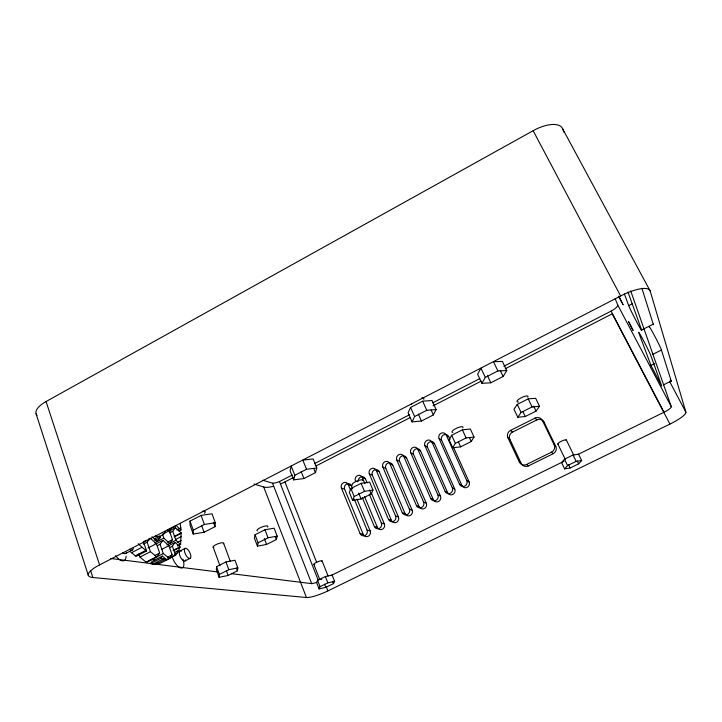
<?xml version="1.0" encoding="UTF-8"?>
<svg xmlns="http://www.w3.org/2000/svg" width="722" height="722" viewBox="0 0 722 722"><rect width="100%" height="100%" fill="white"/><g stroke="black" fill="none" stroke-linecap="round" stroke-linejoin="round"><path stroke-width="1.08" d="M193.234 534.045L193.27 530.165L190.012 521.113L201.095 515.4L211.988 513.775L215.282 522.746L215.012 526.681L204.082 532.267L193.234 534.045L190.012 525.084L190.012 521.113M177.63 545.994L180.608 544.469L181.123 532.89L175.401 527.701L168.506 531.257M216.582 566.689L216.338 569.622L219.118 577.293L228.107 575.479L237.394 570.831L237.836 567.916L234.993 560.236L225.977 561.951L216.582 566.689L219.389 574.423L219.118 577.293M255.047 534.767L254.424 538.152L257.438 546.121L266.562 544.46L276.364 539.524L277.194 536.166L274.125 528.197L264.974 529.749L255.047 534.767L258.088 542.809L257.438 546.121M175.744 555.01L165.41 560.353L175.744 555.01L178.821 550.308L180.04 546.843L175.067 542.412L169.065 545.489M293.673 479.877L294.847 475.275L291.21 466.123L290.082 470.816L293.673 479.877L303.944 478.533L315.406 472.657L316.805 468L313.131 458.939L302.834 460.122L306.516 469.273L316.805 468M350.883 488.514L349.331 492.386L352.607 500.337L361.117 499.001L371.225 493.92L372.994 490.076L369.646 482.125L361.135 483.334L350.883 488.514L354.204 496.528L352.607 500.337M317.581 580.362L316.633 582.645L319.079 588.908L325.812 587.365L333.51 583.602L334.584 581.327L332.093 575.064L325.36 576.544L317.581 580.362L320.054 586.67L319.079 588.908M410.574 407.416L408.074 412.849L412.072 421.883L421.44 421.034L433.353 414.942L436.124 409.555L432.045 400.511L422.668 401.179L410.574 407.416L414.618 416.54L412.072 421.883M451.683 435.267L449.075 439.77L452.694 447.802L460.636 446.855L471.213 441.53L474.038 437.054L470.347 429.021L462.405 429.843L451.683 435.267L455.338 443.362L452.694 447.802M506.781 370.53L503.144 376.478L490.816 382.795L481.881 383.31L485.301 377.398L497.873 370.937L506.781 370.53L502.413 361.415L493.487 361.731L497.873 370.937M517.259 404.392L513.983 409.239L517.791 417.235L525.264 416.522L536.04 411.107L539.524 406.296L535.652 398.291L528.188 398.869L517.259 404.392L521.113 412.461L517.791 417.235M157.234 562.474L158.948 563.936L169.499 558.611L172.116 554.83L168.903 545.67L162.901 540.372L147.965 548.016M169.625 547.637L172.377 546.229L175.067 542.412M150.456 563.656L160.853 558.341L162.45 556.102L165.843 559.036L155.528 564.306L150.456 563.656L152.107 561.391L162.45 556.102M167.973 529.479L169.336 530.697L172.495 539.677L169.778 543.476L163.795 538.179L162.784 534.831A42.038 18.122 61.5 0 0 165.338 531.762M138.85 553.909L139.933 557.068L146.277 562.33L156.782 556.996L159.661 553.016L156.412 543.666L150.203 538.242L148.317 539.217M169.769 532.872L172.748 531.338L175.401 527.701M157.234 545.688L160.04 544.253L162.901 540.372M155.004 536.193A42.038 18.122 61.5 0 0 159.3 536.338L159.77 536.202L160.248 537.574L157.351 541.437L151.945 536.69M143.362 544.144L147.162 542.186L150.203 538.242M564.487 459.192L561.563 462.54L564.622 468.867L570.154 467.991L578.62 463.849L581.67 460.528L578.566 454.201L573.042 454.995L564.487 459.192L567.573 465.564L564.622 468.867M37.03 415.403A25.821 10.207 -16.4 0 1 46.064 401.54L533.143 130.7A27.887 12.563 -30.4 0 1 562.745 129.03L650.161 290.948L685.9 412.181A19.178 3.763 -26.2 0 1 669.953 424.085L327.887 590.903A17.707 3.339 -22.3 0 1 306.444 597.518L92.84 577.519L90.755 571.084M143.597 541.653L146.431 540.191M92.84 577.519A27.129 7.076 -19.2 0 1 99.582 564.893L620.622 295.993A29.44 8.799 -27.8 0 1 650.161 290.948M167.387 530.192L176.222 525.634L180.996 529.984L179.038 530.986M162.342 534.298L169.336 530.697M125.475 553.575L132.261 550.074M154.201 539.072L159.77 536.202M158.966 536.807L162.649 534.903M154.679 540.444L160.248 537.574M131.449 552.745L142.054 547.285L146.602 550.958L136.043 556.391L129.915 551.328M176.899 529.966L180.807 527.953L180.085 523.342M154.544 542.881L163.795 538.179M292.338 475.013L279.486 481.529A7.897 2.292 -21.5 0 1 272.537 483.198L262.907 480.256M314.386 463.668L409.609 414.708M432.668 402.858L479.778 378.635M503.83 366.262L611.083 311.119A8.529 2.572 -27.6 0 0 617.662 304.855L615.135 298.619M135.276 555.85L145.844 550.417M174.255 536.419L181.123 532.89M174.39 536.807L181.258 533.278M294.847 475.275L306.516 469.273M167.486 542.249L172.495 539.677M281.038 483.722A17.111 4.973 -21.5 0 0 284.955 481.908L293.962 477.278M315.983 465.97L410.069 417.65M433.092 405.836L481.132 381.162M505.156 368.825L612.247 313.826L669.953 424.085M641.903 288.268L653.239 324.124L641.632 330.017A14.422 0.551 62.7 0 1 636.614 321.759A14.422 0.551 62.7 0 1 628.709 305.632L632.535 303.664M139.933 557.068L150.438 551.68L156.782 556.996M193.27 530.165L204.389 524.452L215.282 522.746M414.618 416.54L426.756 410.304L436.124 409.555M175.455 539.578L181.357 536.545M166.935 544.866L175.906 540.264L180.608 544.469M161.529 549.451L168.903 545.67M177.224 542.484L181.177 540.462M154.95 555.435L159.661 553.016M177.72 545.606L180.699 544.081M145.97 562.185L156.43 556.833M146.331 562.348L163.271 553.548L169.499 558.611M173.063 550.408L180.04 546.843M173.93 550.435L179.913 547.375M174.814 552.357L178.821 550.308M152.92 564.162L163.28 558.873L165.843 559.036M167.495 557.194L172.116 554.83M180.094 550.949L185.184 548.35M174.679 554.261L177.431 552.862M184.985 560.976L190.085 558.395A5.586 2.337 63.4 0 0 188.243 550.047A5.586 2.337 63.4 0 0 184.534 551.68A5.586 2.337 63.4 0 0 190.085 558.395M258.088 542.809L268.043 537.782L277.194 536.166M455.338 443.362L466.105 437.938L474.038 437.054M354.204 496.528L364.484 491.357L372.994 490.076M521.113 412.461L532.078 406.937L539.524 406.296M652.697 354.403L661.424 350.017A13.285 0.605 62.7 0 0 654.276 335.261A13.285 0.605 62.7 0 0 649.376 327.427M219.389 574.423L228.811 569.694L237.836 567.916M510.508 430.411L535.092 418.083A5.541 5.352 -38.8 0 1 542.366 420.43L544.108 422.235L555.787 446.395A5.541 5.397 -37.4 0 1 553.169 453.714L528.441 465.907A5.496 5.361 -47.4 0 1 521.23 463.461L519.308 461.999L507.882 437.685A5.505 5.316 -46.1 0 1 510.508 430.411L512.485 432.117L536.879 419.906A5.496 5.316 -38.5 0 1 544.108 422.235M650.937 365.386L638.808 332.788A13.258 0.469 62.7 0 1 643.537 340.685A13.258 0.469 62.7 0 1 650.757 355.377L661.74 386.08L650.937 365.386L654.728 363.491M663.59 384.817L671.225 381.035L661.424 350.017M519.308 461.999A5.541 5.397 -47.6 0 0 526.573 464.463L551.5 452.162A5.586 5.442 -37.8 0 0 554.135 444.779L542.366 420.43M330.694 575.705L564.017 461.286M578.16 454.355L664.014 412.253A8.817 1.814 -26.4 0 0 671.289 406.676L630.685 290.876M320.054 586.67L327.851 582.853L334.584 581.327M567.573 465.564L576.156 461.367L581.67 460.528M316.75 582.302A8.15 1.606 -22.3 0 1 311.696 583.638L231.347 573.665M110.692 558.485L217.945 571.986M160.853 558.341L163.28 558.873M352.751 488.902L351.479 485.834L348.284 484.606A3.98 3.682 -68.5 0 0 343.401 482.81A3.98 3.682 -68.5 0 0 341.434 488.081L360.097 533.531L363.238 534.379A4.016 3.745 -74.2 0 0 368.193 536.275A4.016 3.745 -74.2 0 0 370.16 530.95L356.993 499.164M354.258 499.073L367.074 530.074L370.16 530.95M362.309 497.53L374.348 526.464L377.38 527.367A4.025 3.772 -73.4 0 0 382.371 529.262A4.025 3.772 -73.4 0 0 384.339 523.919L371.433 493.144M254.045 484.02L263.729 487.034A17.111 4.973 -21.5 0 0 272.871 486.438M369.24 494.038L381.36 522.99L384.339 523.919M388.508 519.443L391.432 520.409A4.034 3.8 -72.3 0 0 396.468 522.295A4.034 3.8 -72.3 0 0 398.436 516.943L379.258 471.773L376.261 470.428A3.998 3.727 -66.1 0 0 371.307 468.65A3.998 3.727 -66.1 0 0 369.339 473.939L388.508 519.443A4.061 3.827 -72.2 0 0 393.571 521.347A4.061 3.827 -72.2 0 0 395.557 515.95L376.261 470.428M395.557 515.95L398.436 516.943M402.271 512.62L405.096 513.64A4.034 3.818 -71.2 0 0 410.168 515.517A4.034 3.818 -71.2 0 0 412.127 510.156L392.705 464.959L389.817 463.569A4.007 3.745 -64.7 0 0 384.826 461.791A4.007 3.745 -64.7 0 0 382.859 467.089L402.271 512.62A4.07 3.845 -71 0 0 407.379 514.515A4.07 3.845 -71 0 0 409.356 509.109L389.817 463.569M341.434 488.081L344.674 489.272L363.238 534.379M409.356 509.109L412.127 510.156M416.468 505.581L419.184 506.663A4.043 3.845 -69.7 0 0 424.292 508.532A4.043 3.845 -69.7 0 0 426.26 503.162L406.585 457.938L403.806 456.484A4.016 3.772 -63.1 0 0 398.77 454.716A4.016 3.772 -63.1 0 0 396.802 460.031L416.468 505.581A4.079 3.872 -69.6 0 0 421.612 507.467A4.079 3.872 -69.6 0 0 423.597 502.052L403.806 456.484M357.525 481.827L355.432 480.987A3.989 3.7 -67.3 0 1 357.399 475.708A3.989 3.7 -67.3 0 1 362.318 477.495L365.404 478.776L367.128 482.883M423.597 502.052L426.26 503.162M369.339 473.939L372.381 475.247L391.432 520.409M430.745 498.505L433.353 499.642A4.052 3.872 -68 0 0 438.498 501.51A4.052 3.872 -68 0 0 440.465 496.122L420.538 450.88L417.857 449.364A4.025 3.791 -61.2 0 0 412.785 447.595A4.025 3.791 -61.2 0 0 410.818 452.929L430.745 498.505A4.088 3.899 -67.9 0 0 435.926 500.382A4.088 3.899 -67.9 0 0 437.911 494.949L417.857 449.364M437.911 494.949L440.465 496.122M382.859 467.089L385.801 468.461L405.096 513.64M445.095 491.384L447.595 492.584A4.061 3.89 -65.9 0 0 452.784 494.444A4.061 3.89 -65.9 0 0 454.752 489.047L434.563 443.777L431.991 442.198A4.034 3.818 -59.2 0 0 426.882 440.447A4.034 3.818 -59.2 0 0 424.915 445.781L445.095 491.384A4.097 3.926 -65.8 0 0 450.32 493.252A4.097 3.926 -65.8 0 0 452.306 487.81L431.991 442.198M452.306 487.81L454.752 489.047M396.802 460.031L399.636 461.457L419.184 506.663M450.032 439.662L448.669 436.639L446.205 434.996A4.043 3.836 -56.8 0 0 441.052 433.254A4.043 3.836 -56.8 0 0 439.093 438.606L459.526 484.227L461.918 485.491A4.07 3.917 -63.4 0 0 467.152 487.341A4.07 3.917 -63.4 0 0 469.11 481.926L453.669 447.712M410.818 452.929L413.553 454.418L433.353 499.642M446.205 434.996L466.773 480.635L469.11 481.926M424.915 445.781L427.541 447.333L447.595 492.584M439.093 438.606L441.611 440.212L461.918 485.491M526.573 464.463L528.441 465.907M507.882 437.685L509.885 439.328L521.23 463.461M152.965 558.819L154.67 560.281M551.5 452.162L553.169 453.714M138.236 543.711L142.054 547.285M554.135 444.779L555.787 446.395M535.092 418.083L536.879 419.906M619.007 296.552L623.131 304.81L618.601 296.246M669.619 381.487L685.9 412.181M533.143 130.7L620.622 295.993M617.662 304.855L671.289 406.676M611.083 311.119L664.014 412.253M577.302 461.159L578.62 463.849M566.328 439.942L573.837 455.329M573.042 454.995L576.156 461.367M568.413 464.399L570.154 467.991M557.889 444.12L565.335 459.499M533.639 406.143L536.04 411.107M528.188 398.869L532.078 406.937M522.89 411.558L525.264 416.522M500.265 370.458L503.144 376.478M487.494 375.774L490.816 382.795M485.301 377.398L480.96 368.193L477.603 374.195L481.881 383.31M469.39 437.541L471.213 441.53M462.405 429.843L466.105 437.938M458.38 441.873L460.636 446.855M431.115 409.961L433.353 414.942M422.668 401.179L426.756 410.304M418.345 414.067L421.44 421.034M369.574 489.976L371.225 493.92M362.318 477.495L364.917 483.704M361.135 483.334L364.484 491.357M364.556 496.601L377.38 527.367M358.653 493.09L361.117 499.001M348.284 484.606L350.414 489.778M313.79 468.668L315.406 472.657M301.146 471.547L303.944 478.533M332.689 581.526L333.51 583.602M322.12 560.931L328.113 576.084M325.36 576.544L327.851 582.853M284.955 481.908L316.741 562.6M326.236 586.706L327.887 590.903M324.584 584.251L325.812 587.365M313.826 564.442L319.792 579.622M279.486 481.529L318.303 580.479M272.537 483.198L311.696 583.638M263.729 487.034L306.444 597.518M275.226 536.563L276.364 539.524M264.974 529.749L268.043 537.782M264.306 538.531L266.562 544.46M624.386 294.016L628.709 305.632M562.745 129.03L563.927 132.207M236.347 567.979L237.394 570.831M223.667 543.332L230.165 561.003M213.568 522.728L215.012 526.681M225.977 561.951L228.811 569.694M226.374 570.723L228.107 575.479M213.125 546.96L219.966 565.75M201.095 515.4L204.389 524.452M201.573 525.363L204.082 532.267M627.969 292.013L641.632 330.017M172.748 531.338L175.906 540.264M172.377 546.229L175.527 555.191M160.04 544.253L163.271 553.548M147.162 542.186L150.438 551.68M143.38 541.581L146.602 550.958M46.064 401.54L99.582 564.893M36.1 413.823L88.301 575.344M170.356 528.369L170.762 531.139M180.807 527.953L180.996 529.984M509.885 439.328A5.46 5.271 -45.9 0 1 512.485 432.117M441.611 440.212A4.007 3.809 -56.8 0 1 443.561 434.906A4.007 3.809 -56.8 0 1 448.669 436.639M358.311 481.267A3.953 3.682 -67.4 0 1 365.404 478.776M427.541 447.333A3.998 3.791 -59.2 0 1 429.491 442.035A3.998 3.791 -59.2 0 1 434.563 443.777M413.553 454.418A3.989 3.763 -61.3 0 1 415.502 449.129A3.989 3.763 -61.3 0 1 420.538 450.88M399.636 461.457A3.98 3.745 -63.1 0 1 401.585 456.187A3.98 3.745 -63.1 0 1 406.585 457.938M385.801 468.461A3.971 3.727 -64.8 0 1 387.75 463.199A3.971 3.727 -64.8 0 1 392.705 464.959M372.381 475.247A3.962 3.7 -66.2 0 1 374.33 469.995A3.962 3.7 -66.2 0 1 379.258 471.773M344.674 489.272A3.953 3.655 -68.6 0 1 346.623 484.038A3.953 3.655 -68.6 0 1 351.479 485.834M352.426 485.076A5.875 1.552 -22.8 0 1 356.876 481.078A5.875 1.552 -22.8 0 1 362.868 480.681M518.432 401.983A6.083 1.652 -25.5 0 1 518.098 399.789A6.083 1.652 -25.5 0 1 525.065 396.27A6.083 1.652 -25.5 0 1 527.764 397.253M558.232 444.256A4.72 1.047 -25.3 0 1 561.896 440.971A4.72 1.047 -25.3 0 1 566.138 440.628M213.784 547.493A5.614 1.426 -20.7 0 1 217.836 543.828A5.614 1.426 -20.7 0 1 223.45 543.801M314.702 564.595A4.513 0.957 -22.2 0 1 314.828 563.223A4.513 0.957 -22.2 0 1 320.162 560.958A4.513 0.957 -22.2 0 1 321.868 561.554M320.974 579.613A4.531 0.893 -22.3 0 1 321.741 579.125M182.901 559.135A10.559 4.522 63.4 0 1 180.617 567.952A10.559 4.522 63.4 0 1 171.962 555.994M177.946 550.994A10.559 4.522 63.4 0 1 179.011 552.168M185.734 559.83A5.586 2.365 63.4 0 1 182.44 559.911A5.586 2.365 63.4 0 1 179.291 553.449A5.586 2.365 63.4 0 1 181.511 551.166M133.371 547.763A6.164 2.843 62.4 0 1 129.572 549.153M126.097 556.22A11.796 5.568 62.4 0 1 115.565 555.579M126.467 552.33A6.155 2.879 62.4 0 1 122.758 552.673M155.925 535.598A41.948 18.519 61.5 0 1 155.275 536.951M257.528 530.905A5.866 1.498 -21.4 0 1 262.059 526.952A5.866 1.498 -21.4 0 1 267.627 527.051M202.232 511.266A6.678 1.895 -20.2 0 1 204.443 513.279M421.838 397.912A6.832 2.112 -24.1 0 1 423.769 399.32M411.648 404.374A6.832 2.112 -24.1 0 1 411.332 403.914M452.784 432.478A6.02 1.634 -24.4 0 1 456.683 428.173A6.02 1.634 -24.4 0 1 462.856 427.821M466.773 480.635A4.106 3.944 -63.3 0 1 464.797 486.096A4.106 3.944 -63.3 0 1 459.526 484.227M381.36 522.99A4.052 3.8 -73.2 0 1 379.375 528.378A4.052 3.8 -73.2 0 1 374.348 526.464M367.074 530.074A4.052 3.772 -74.1 0 1 365.088 535.444A4.052 3.772 -74.1 0 1 360.097 533.531M671.225 381.035A11.886 0.487 62.6 0 1 670.224 379.907M653.239 324.124A14.458 0.722 62.7 0 1 652.977 324.44M628.645 321.759L633.032 330.333L628.645 321.759"/></g></svg>
